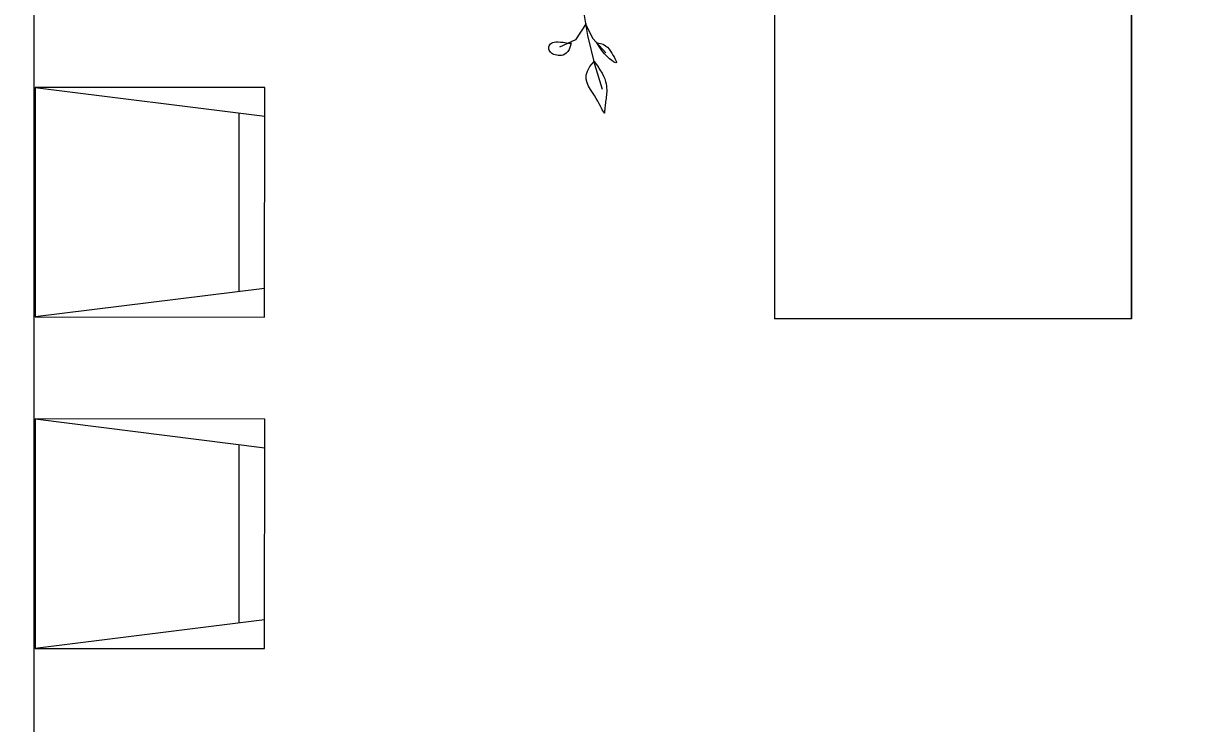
# Model space of a CAD drawing. Header units: centimetres. Extents: x -26724 to 60145, y -23645 to 6771.
# Drawn here: x -10898 to -10670.3, y 861.5 to 998.9 of the extents above; entities that cross this region are included whole.
import ezdxf

# ---------------------------------------------------------------- set-up
doc = ezdxf.new("R2010")
doc.units = ezdxf.units.CM
for name, pattern in [('AUSGEZOGEN', [0]), ('DALEKOVOD_VN', [5, 2.5, -2.5]), ('PUNKT2_S9', [0.35, 0.15, -0.1, 0, -0.1])]:
    doc.linetypes.add(name, pattern=pattern)
doc.layers.add('3.IZGLED 2', color=7, linetype='Continuous', lineweight=9, true_color=0x4a4a4a)
doc.layers.add('4.KOTE', color=88, linetype='Continuous', lineweight=15)
doc.layers.add('Moebel', color=252, linetype='PUNKT2_S9', lineweight=13)
doc.styles.get("Standard").update_dxf_attribs({"font": 'calibri.ttf'})
doc.dimstyles.new('ja 1 50', dxfattribs={"dimtxt": 10, "dimasz": 5, "dimexe": 5, "dimexo": 5, "dimgap": 1, "dimtad": 1, "dimdec": 0, "dimtxsty": 'Standard', "dimblk": 'ARCHTICK', "dimcen": 2.5, "dimclrd": 256, "dimclrt": 7, "dimadec": 0, "dimazin": 0, "dimtfac": 1, "dimtdec": 0, "dimtix": 1, "dimtmove": 1, "dimatfit": 3, "dimldrblk": 'ARCHTICK', "dimfxl": 10, "dimfxlon": 1, "dimlwd": 0, "dimlwe": 9, "dimarcsym": 0})

# ---------------------------------------------------------------- blocks, each defined once
blk = doc.blocks.new('ggggt')
at = {"layer": 'Moebel', "color": 91, "linetype": 'AUSGEZOGEN', "lineweight": 18, "transparency": 33554687}
for p, q in [((1563.06, 1952.83, 13.5), (1564.12, 1946.54, 13.5)), ((1563.87, 1948.92, 13.5), (1561.74, 1945.67, 13.5)), ((1563.72, 1948.78, 13.5), (1565.14, 1945.95, 13.5)), ((1556.55, 1944.3, 13.5), (1556.62, 1944.51, 13.5)), ((1556.62, 1944.51, 13.5), (1556.73, 1944.7, 13.5)), ((1556.73, 1944.7, 13.5), (1556.88, 1944.88, 13.5)), ((1556.88, 1944.88, 13.5), (1557.07, 1945.03, 13.5)), ((1557.07, 1945.03, 13.5), (1557.31, 1945.14, 13.5)), ((1557.31, 1945.14, 13.5), (1557.59, 1945.23, 13.5)), ((1557.59, 1945.23, 13.5), (1557.92, 1945.27, 13.5)), ((1557.92, 1945.27, 13.5), (1558.33, 1945.28, 13.5)), ((1558.33, 1945.28, 13.5), (1558.8, 1945.26, 13.5)), ((1561.74, 1945.67, 13.5), (1558.63, 1944.25, 13.5)), ((1558.8, 1945.26, 13.5), (1559.36, 1945.2, 13.5)), ((1559.36, 1945.2, 13.5), (1560.01, 1945.1, 13.5)), ((1560.01, 1945.1, 13.5), (1560.75, 1944.96, 13.5)), ((1560.89, 1945.1, 13.5), (1560.71, 1944.39, 13.5)), ((1564.12, 1946.54, 13.5), (1565.46, 1940.91, 13.5)), ((1565.14, 1945.95, 13.5), (1567.68, 1943.13, 13.5)), ((1566.38, 1944.35, 13.5), (1565.84, 1945.25, 13.5)), ((1565.98, 1945.11, 13.5), (1566.62, 1945, 13.5)), ((1566.62, 1945, 13.5), (1567.17, 1944.81, 13.5)), ((1567.17, 1944.81, 13.5), (1567.63, 1944.54, 13.5)), ((1567.63, 1944.54, 13.5), (1568.02, 1944.22, 13.5)), ((1556.52, 1944.08, 13.5), (1556.55, 1944.3, 13.5)), ((1556.53, 1943.86, 13.5), (1556.52, 1944.08, 13.5)), ((1556.59, 1943.65, 13.5), (1556.53, 1943.86, 13.5)), ((1556.69, 1943.45, 13.5), (1556.59, 1943.65, 13.5)), ((1556.84, 1943.26, 13.5), (1556.69, 1943.45, 13.5)), ((1557.02, 1943.1, 13.5), (1556.84, 1943.26, 13.5)), ((1557.24, 1942.95, 13.5), (1557.02, 1943.1, 13.5)), ((1557.49, 1942.83, 13.5), (1557.24, 1942.95, 13.5)), ((1557.76, 1942.73, 13.5), (1557.49, 1942.83, 13.5)), ((1558.06, 1942.66, 13.5), (1557.76, 1942.73, 13.5)), ((1558.37, 1942.62, 13.5), (1558.06, 1942.66, 13.5)), ((1558.68, 1942.61, 13.5), (1558.37, 1942.62, 13.5)), ((1559.01, 1942.64, 13.5), (1558.68, 1942.61, 13.5)), ((1559.33, 1942.71, 13.5), (1559.01, 1942.64, 13.5)), ((1559.65, 1942.85, 13.5), (1559.33, 1942.71, 13.5)), ((1559.95, 1943.07, 13.5), (1559.65, 1942.85, 13.5)), ((1560.23, 1943.38, 13.5), (1559.95, 1943.07, 13.5)), ((1560.49, 1943.82, 13.5), (1560.23, 1943.38, 13.5)), ((1560.71, 1944.39, 13.5), (1560.49, 1943.82, 13.5)), ((1566.92, 1943.58, 13.5), (1566.38, 1944.35, 13.5)), ((1567.46, 1942.93, 13.5), (1566.92, 1943.58, 13.5)), ((1567.97, 1942.39, 13.5), (1567.46, 1942.93, 13.5)), ((1568.44, 1941.95, 13.5), (1567.97, 1942.39, 13.5)), ((1568.02, 1944.22, 13.5), (1568.35, 1943.86, 13.5)), ((1568.35, 1943.86, 13.5), (1568.63, 1943.48, 13.5)), ((1568.63, 1943.48, 13.5), (1568.87, 1943.08, 13.5)), ((1568.87, 1943.08, 13.5), (1569.1, 1942.7, 13.5)), ((1569.1, 1942.7, 13.5), (1569.3, 1942.35, 13.5)), ((1569.3, 1942.35, 13.5), (1569.48, 1942.02, 13.5)), ((1564.09, 1939.57, 13.5), (1564.59, 1940.46, 13.5)), ((1564.59, 1940.46, 13.5), (1565.42, 1941.43, 13.5)), ((1565.42, 1941.43, 13.5), (1566.04, 1940.58, 13.5)), ((1565.42, 1941.43, 13.5), (1565.42, 1941.43, 13.5)), ((1565.46, 1940.91, 13.5), (1566.95, 1936, 13.5)), ((1566.04, 1940.58, 13.5), (1566.55, 1939.82, 13.5)), ((1568.86, 1941.62, 13.5), (1568.44, 1941.95, 13.5)), ((1569.21, 1941.39, 13.5), (1568.86, 1941.62, 13.5)), ((1569.48, 1941.25, 13.5), (1569.21, 1941.39, 13.5)), ((1569.48, 1942.02, 13.5), (1569.62, 1941.74, 13.5)), ((1569.66, 1941.2, 13.5), (1569.48, 1941.25, 13.5)), ((1569.62, 1941.74, 13.5), (1569.73, 1941.51, 13.5)), ((1569.76, 1941.24, 13.5), (1569.66, 1941.2, 13.5)), ((1569.73, 1941.51, 13.5), (1569.77, 1941.34, 13.5)), ((1569.77, 1941.34, 13.5), (1569.76, 1941.24, 13.5)), ((1563.86, 1938.75, 13.5), (1564.09, 1939.57, 13.5)), ((1563.86, 1937.99, 13.5), (1563.86, 1938.75, 13.5)), ((1564.04, 1937.28, 13.5), (1563.86, 1937.99, 13.5)), ((1566.55, 1939.82, 13.5), (1566.95, 1939.15, 13.5)), ((1566.95, 1939.15, 13.5), (1567.25, 1938.55, 13.5)), ((1567.25, 1938.55, 13.5), (1567.48, 1938.01, 13.5)), ((1567.48, 1938.01, 13.5), (1567.64, 1937.53, 13.5)), ((1564.33, 1936.61, 13.5), (1564.04, 1937.28, 13.5)), ((1564.7, 1935.97, 13.5), (1564.33, 1936.61, 13.5)), ((1565.09, 1935.35, 13.5), (1564.7, 1935.97, 13.5)), ((1565.46, 1934.76, 13.5), (1565.09, 1935.35, 13.5)), ((1567.64, 1937.53, 13.5), (1567.75, 1937.08, 13.5)), ((1567.75, 1937.08, 13.5), (1567.82, 1936.67, 13.5)), ((1567.82, 1936.67, 13.5), (1567.86, 1936.27, 13.5)), ((1567.87, 1935.52, 13.5), (1567.85, 1935.17, 13.5)), ((1567.86, 1936.27, 13.5), (1567.87, 1935.89, 13.5)), ((1567.87, 1935.89, 13.5), (1567.87, 1935.52, 13.5)), ((1565.8, 1934.18, 13.5), (1565.46, 1934.76, 13.5)), ((1566.11, 1933.64, 13.5), (1565.8, 1934.18, 13.5)), ((1566.38, 1933.13, 13.5), (1566.11, 1933.64, 13.5)), ((1566.63, 1932.68, 13.5), (1566.38, 1933.13, 13.5)), ((1567.61, 1933.26, 13.5), (1567.58, 1932.97, 13.5)), ((1567.65, 1933.55, 13.5), (1567.61, 1933.26, 13.5)), ((1567.7, 1933.86, 13.5), (1567.65, 1933.55, 13.5)), ((1567.74, 1934.17, 13.5), (1567.7, 1933.86, 13.5)), ((1567.78, 1934.49, 13.5), (1567.74, 1934.17, 13.5)), ((1567.82, 1934.82, 13.5), (1567.78, 1934.49, 13.5)), ((1567.85, 1935.17, 13.5), (1567.82, 1934.82, 13.5)), ((1566.84, 1932.27, 13.5), (1566.63, 1932.68, 13.5)), ((1567.01, 1931.93, 13.5), (1566.84, 1932.27, 13.5)), ((1567.15, 1931.67, 13.5), (1567.01, 1931.93, 13.5)), ((1567.26, 1931.48, 13.5), (1567.15, 1931.67, 13.5)), ((1567.34, 1931.36, 13.5), (1567.26, 1931.48, 13.5)), ((1567.39, 1931.3, 13.5), (1567.34, 1931.36, 13.5)), ((1567.42, 1931.31, 13.5), (1567.39, 1931.3, 13.5)), ((1567.44, 1931.37, 13.5), (1567.42, 1931.31, 13.5)), ((1567.45, 1931.47, 13.5), (1567.44, 1931.37, 13.5)), ((1567.46, 1931.78, 13.5), (1567.45, 1931.61, 13.5)), ((1567.45, 1931.61, 13.5), (1567.45, 1931.47, 13.5)), ((1567.47, 1931.98, 13.5), (1567.46, 1931.78, 13.5)), ((1567.49, 1932.2, 13.5), (1567.47, 1931.98, 13.5)), ((1567.51, 1932.44, 13.5), (1567.49, 1932.2, 13.5)), ((1567.54, 1932.7, 13.5), (1567.51, 1932.44, 13.5)), ((1567.58, 1932.97, 13.5), (1567.54, 1932.7, 13.5))]:
    blk.add_line(p, q, dxfattribs=at)
blk = doc.blocks.new('_ArchTick')
at = {"color": 0, "linetype": 'ByBlock', "const_width": 0.15}
blk.add_lwpolyline([(-0.5, -0.5), (0.5, 0.5)], dxfattribs=at)
blk = doc.blocks.new('*D1843')
at = {"layer": '4.KOTE', "color": 0, "lineweight": 9, "transparency": 16777216}
for p, q in [((-10926.13, 2333.96), (-10926.13, 2348.96)), ((-10816.13, 2334.48), (-10816.13, 2348.96))]:
    blk.add_line(p, q, dxfattribs=at)
at = {"layer": '4.KOTE', "lineweight": 0, "transparency": 16777216}
blk.add_line((-10926.13, 2343.96), (-10816.13, 2343.96), dxfattribs=at)
at = {"layer": 'Defpoints', "color": 0, "transparency": 16777216}
for p in [(-10816.13, 2343.96), (-10816.13, 2298.94, 13.5), (-10926.13, 0, 13.5)]:
    blk.add_point(p, dxfattribs=at)
at = {"layer": '4.KOTE', "lineweight": 0, "transparency": 16777216, "xscale": 5, "yscale": 5, "zscale": 5, "rotation": 180}
blk.add_blockref('_ArchTick', (-10926.13, 2343.96), dxfattribs=at)
at = {"layer": '4.KOTE', "lineweight": 0, "transparency": 16777216, "xscale": 5, "yscale": 5, "zscale": 5}
blk.add_blockref('_ArchTick', (-10816.13, 2343.96), dxfattribs=at)
at = {"layer": '4.KOTE', "color": 7, "transparency": 16777216, "insert": (-10871.13, 2350.09), "char_height": 10, "attachment_point": 5}
blk.add_mtext('110', dxfattribs=at)
blk = doc.blocks.new('*D1934')
at = {"layer": '4.KOTE', "color": 0, "lineweight": 9, "transparency": 16777216}
for p, q in [((-10995.72, 1754.67), (-10995.72, 1769.67)), ((-10845.73, 1754.76), (-10845.73, 1769.67))]:
    blk.add_line(p, q, dxfattribs=at)
at = {"layer": '4.KOTE', "lineweight": 0, "transparency": 16777216}
blk.add_line((-10995.72, 1764.67), (-10845.73, 1764.67), dxfattribs=at)
at = {"layer": 'Defpoints', "color": 0, "transparency": 16777216}
for p in [(-10845.73, 1764.67), (-10845.73, 1647.79, 13.5), (-10995.72, 0, 13.5)]:
    blk.add_point(p, dxfattribs=at)
at = {"layer": '4.KOTE', "lineweight": 0, "transparency": 16777216, "xscale": 5, "yscale": 5, "zscale": 5, "rotation": 180}
blk.add_blockref('_ArchTick', (-10995.72, 1764.67), dxfattribs=at)
at = {"layer": '4.KOTE', "lineweight": 0, "transparency": 16777216, "xscale": 5, "yscale": 5, "zscale": 5}
blk.add_blockref('_ArchTick', (-10845.73, 1764.67), dxfattribs=at)
at = {"layer": '4.KOTE', "color": 7, "transparency": 16777216, "insert": (-10920.73, 1770.79), "char_height": 10, "attachment_point": 5}
blk.add_mtext('150', dxfattribs=at)
blk = doc.blocks.new('*D2099')
at = {"layer": '4.KOTE', "color": 0, "lineweight": 9, "transparency": 16777216}
for p, q in [((-19656.35, 931.89), (-19671.35, 931.89)), ((-19666.35, 866.89), (-19671.35, 866.89))]:
    blk.add_line(p, q, dxfattribs=at)
at = {"layer": '4.KOTE', "lineweight": 0, "transparency": 16777216}
blk.add_line((-19666.35, 931.89), (-19666.35, 866.89), dxfattribs=at)
at = {"layer": 'Defpoints', "color": 0, "transparency": 16777216}
for p in [(0, 931.89, 40.5), (-19666.35, 866.89), (-19666.35, 866.89)]:
    blk.add_point(p, dxfattribs=at)
at = {"layer": '4.KOTE', "lineweight": 0, "transparency": 16777216, "xscale": 5, "yscale": 5, "zscale": 5}
for p, rotation in [((-19666.35, 931.89), 90), ((-19666.35, 866.89), 270)]:
    blk.add_blockref('_ArchTick', p, dxfattribs=dict(at, rotation=rotation))
at = {"layer": '4.KOTE', "color": 7, "transparency": 16777216, "insert": (-19672.47, 899.39), "char_height": 10, "attachment_point": 5, "rotation": 90}
blk.add_mtext('65', dxfattribs=at)

msp = doc.modelspace()

# ---------------------------------------------------------------- linework, layer by layer
at = {"layer": '3.IZGLED 2', "linetype": 'AUSGEZOGEN', "lineweight": 18, "transparency": 33554687}
for p, q in [((-10750.73, 1643.89, 13.5), (-10750.73, 940.89, 13.5)), ((-10680.73, 1633.89, 13.5), (-10680.73, 940.89, 13.5)), ((-10750.73, 1494.9, 13.5), (-10750.73, 994.9, 13.5))]:
    msp.add_line(p, q, dxfattribs=at)
at = {"layer": '3.IZGLED 2', "linetype": 'DALEKOVOD_VN', "lineweight": 18, "ltscale": 3, "transparency": 33554687}
msp.add_line((-10750.73, 1643.89, 13.5), (-10750.73, 940.89, 13.5), dxfattribs=at)
at = {"layer": '3.IZGLED 2'}
for p, q in [((-10680.73, 940.89, 13.5), (-10680.73, 1633.89, 13.5)), ((-10750.73, 1000.89, 13.5), (-10750.73, 940.89, 13.5)), ((-10680.73, 940.89, 13.5), (-10750.73, 940.89, 13.5))]:
    msp.add_line(p, q, dxfattribs=at)
at = {"layer": '3.IZGLED 2', "transparency": 33554687}
for p, q in [((-10895.62, 986.27, 54), (-10895.64, 941.27, 54)), ((-10895.62, 986.27, 54), (-10850.62, 980.62, 54)), ((-10850.62, 986.25, 54), (-10895.62, 986.27, 54)), ((-10850.64, 941.25, 54), (-10850.62, 986.25, 54)), ((-10850.62, 986.25, 54), (-10850.62, 986.25, 54)), ((-10855.64, 946.25, 54), (-10855.62, 981.25, 54)), ((-10850.64, 946.87, 54), (-10895.64, 941.27, 54)), ((-10895.64, 941.27, 54), (-10850.64, 941.25, 54)), ((-10895.62, 921.27, 54), (-10895.64, 876.27, 54)), ((-10895.62, 921.27, 54), (-10850.62, 915.62, 54)), ((-10850.62, 921.25, 54), (-10895.62, 921.27, 54)), ((-10850.64, 876.25, 54), (-10850.62, 921.25, 54)), ((-10850.62, 921.25, 54), (-10850.62, 921.25, 54)), ((-10855.64, 881.25, 54), (-10855.62, 916.25, 54)), ((-10850.64, 881.87, 54), (-10895.64, 876.27, 54)), ((-10895.64, 876.27, 54), (-10850.64, 876.25, 54))]:
    msp.add_line(p, q, dxfattribs=at)
at = {"layer": '3.IZGLED 2', "ltscale": 12, "elevation": 13.5}
msp.add_lwpolyline([(-10345.83, 858.89), (-10490.83, 858.89), (-10490.83, 713.89), (-10570.83, 713.89), (-10570.83, 573.89), (-10755.83, 573.89), (-10755.83, 713.89), (-10770.83, 713.89), (-10770.83, 606.49), (-10895.83, 606.48), (-10895.83, 1818.89), (-10345.83, 1818.89), (-10345.83, 858.89)], dxfattribs=at)

# ---------------------------------------------------------------- block references
at = {"layer": '3.IZGLED 2'}
msp.add_blockref('ggggt', (-12351.46, -950.08, 13.5), dxfattribs=at)

# ---------------------------------------------------------------- dimensions: what is measured, and where the dimension line sits
at = {"layer": '4.KOTE'}
for base, p1, p2, picture, middle in [((-10816.13, 2343.96), (-10926.13, 0, 13.5), (-10816.13, 2298.94, 13.5), '*D1843', (-10871.13, 2350.09)), ((-10845.73, 1764.67), (-10995.72, 0, 13.5), (-10845.73, 1647.79, 13.5), '*D1934', (-10920.73, 1770.79))]:
    dim = msp.add_linear_dim(base=base, p1=p1, p2=p2, dimstyle='ja 1 50', dxfattribs=at)
    dim.commit()
    dim.dimension.update_dxf_attribs({"geometry": picture, "text_midpoint": middle})
dim = msp.add_linear_dim(base=(-19666.35, 866.89), p1=(0, 931.89, 40.5), p2=(-19666.35, 866.89), angle=90, dimstyle='ja 1 50', dxfattribs=at)
dim.commit()
dim.dimension.update_dxf_attribs({"geometry": '*D2099', "text_midpoint": (-19672.47, 899.39)})

doc.saveas('drawing.dxf')
